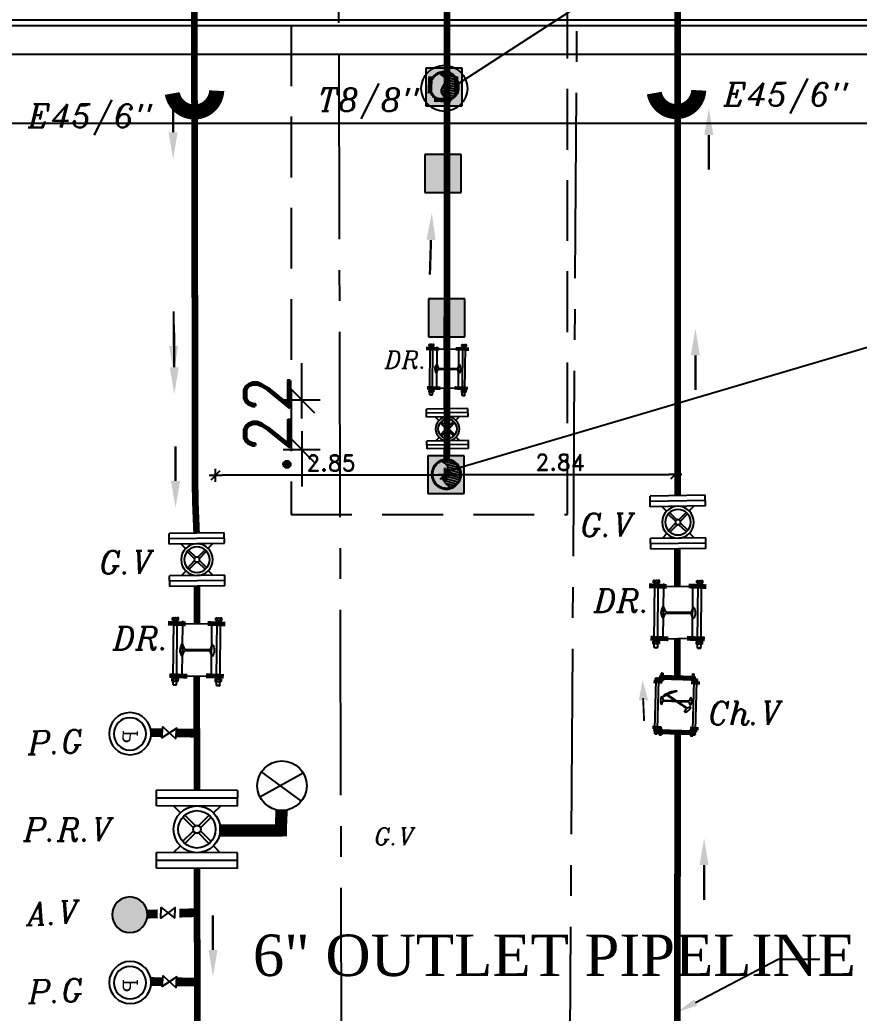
# Model space of a CAD drawing. Extents: x 152000 to 152174, y 158796 to 159332.
# Drawn here: x 152084.97 to 152095.33, y 159173.64 to 159185.89 of the extents above; entities that cross this region are included whole.
import ezdxf
from ezdxf import colors
from ezdxf.entities.mleader import LeaderData, LeaderLine
from ezdxf.math import Vec2, Vec3

# ---------------------------------------------------------------- set-up
doc = ezdxf.new("R2010")
doc.units = 0
doc.header["$LTSCALE"] = 3
doc.header["$MEASUREMENT"] = 0
doc.header["$PDMODE"] = 2
doc.header["$PDSIZE"] = 0.03
for name, pattern in [('0181 00 ST MF 0100$0$HIDDEN', [0.375, 0.25, -0.125]), ('ACAD_ISO14W100', [25.5, 12, -3, 0.5, -3, 0.5, -3, 0.5, -3]), ('AUSGEZOGEN', [0]), ('CENTER2', [28.574999999999992, 19.05, -3.174999999999998, 3.174999999999998, -3.174999999999998]), ('CENTERX41', [4.75, 2.5, -0.25, 0.25, -0.25, 0.25, -0.25, 0.25, -0.25, 0.25, -0.25]), ('HIDDEN', [9.524999999999999, 6.349999999999999, -3.174999999999999])]:
    doc.linetypes.add(name, pattern=pattern)
doc.layers.get('0').update_dxf_attribs({"linetype": 'CONTINUOUS'})
doc.layers.get('DEFPOINTS').update_dxf_attribs({"linetype": 'CONTINUOUS'})
for name, color, linetype in [('3INCH', 5, 'ACAD_ISO14W100'), ('colum', 7, 'CONTINUOUS'), ('DIA 100mm', 1, 'CONTINUOUS'), ('EBENE0', 7, 'AUSGEZOGEN'), ('ELEV', 1, 'CONTINUOUS'), ('MECH', 6, 'CONTINUOUS'), ('NUMBERS', 6, 'CONTINUOUS'), ('TEXTS', 1, 'CONTINUOUS')]:
    doc.layers.add(name, color=color, linetype=linetype)
doc.layers.add('LAND CORNERS', color=255, linetype='CONTINUOUS', lineweight=25)
doc.styles.add('C10', font='complex', dxfattribs={"height": 441})
doc.styles.add('italic', font='italicc.shx', dxfattribs={"height": 0.4})
doc.styles.add('ROMANC', font='ROMANC', dxfattribs={"height": 7})
doc.styles.add('ROMAND10', font='ROMAND.shx', dxfattribs={"height": 0.2})
doc.dimstyles.new('1-100-layout', dxfattribs={"dimtxt": 0.2, "dimasz": 0.08, "dimexe": 0.18, "dimexo": 0.0625, "dimgap": 0.05, "dimtad": 1, "dimzin": 12, "dimdsep": 46, "dimtxsty": 'ROMAND10', "dimblk": '2', "dimcen": 0, "dimdle": 0.15, "dimse1": 1, "dimse2": 1, "dimclrd": 256, "dimclre": 9, "dimclrt": 1, "dimazin": 0, "dimtfac": 1, "dimtix": 1, "dimtofl": 0, "dimtmove": 2, "dimatfit": 0, "dimldrblk": '2', "dimfxl": 1, "dimtolj": 1, "dimtzin": 0, "dimlwd": -1, "dimlwe": -1, "dimarcsym": 0})

# ---------------------------------------------------------------- blocks, each defined once
blk = doc.blocks.new('g.v')
at = {"color": 7}
for p, q in [((-97.28589452640881, 152.7138547216999), (-97.28597703509877, 152.4391509230589)), ((-97.28589452640881, 152.7138547216999), (-97.2330668728464, 152.7138388546408)), ((-97.25948069964215, 152.7138467881704), (-97.259563208303, 152.4391429895003)), ((-97.2330668728464, 152.7138388546408), (-97.23314938150725, 152.4391350559998)), ((-97.07458391213004, 152.7137912535217), (-97.07466642076179, 152.4390874548807)), ((-97.07438758327771, 152.7142116637368), (-97.0215599297444, 152.7141957966486)), ((-97.04817008524697, 152.713783319963), (-97.04825259393692, 152.439079521322)), ((-97.0217562584512, 152.7137753864625), (-97.02183876719937, 152.4390715878507)), ((-97.20988200541615, 152.632512172462), (-97.23308432664635, 152.6557284357367)), ((-97.19478646314383, 152.624880763189), (-97.15868653296639, 152.588759140879)), ((-97.14903937510826, 152.588756243389), (-97.11291775285645, 152.6248561735082)), ((-97.0746013659591, 152.6556808345885), (-97.09781762908824, 152.6324785133583)), ((-97.20228425518872, 152.5355433383774), (-97.16616263302421, 152.5716432684675)), ((-97.2022596656243, 152.617412048752), (-97.16615973544685, 152.5812904263838)), ((-97.16707183735707, 152.5822030765229), (-97.16707528298866, 152.5707311665573)), ((-97.16707183735707, 152.5822030765229), (-97.16707528298866, 152.5707311665573)), ((-97.14157355830685, 152.5716358831959), (-97.10547362804209, 152.5355142607985)), ((-97.14157066075859, 152.5812830408794), (-97.10544903836126, 152.6173829711441)), ((-97.14066145625111, 152.5707232329986), (-97.1406580105322, 152.582195142906)), ((-97.20991566443263, 152.5204477961632), (-97.2331319277655, 152.497245474933)), ((-97.19481554078084, 152.5280701360133), (-97.1586939183544, 152.5641700662781)), ((-97.14904676061269, 152.5641671686425), (-97.11294683040614, 152.5280455463325)), ((-97.07464896710735, 152.4971978738139), (-97.09785128819203, 152.5204141370886)), ((-97.28597703509877, 152.4391509230589), (-97.23314938150725, 152.4391350559998)), ((-97.07466642076179, 152.4390874548807), (-97.02183876719937, 152.4390715878507))]:
    blk.add_line(p, q, dxfattribs=at)
for radius in [0.07924148396149515, 0.06339318716919615, 0.01320691399358255]:
    blk.add_circle((-97.15386664678954, 152.5764631547025), radius, dxfattribs=at)
blk = doc.blocks.new('dr.')
at = {"color": 7}
for p, q in [((-99.28830099449988, 152.7181090752528), (-99.27470294156956, 152.71821653227)), ((-99.28803363722545, 152.6842765486034), (-99.28830099449988, 152.7181090752528)), ((-99.27470294156956, 152.71821653227), (-99.27464656841039, 152.7110828336262)), ((-99.64527553346852, 152.7081539840254), (-99.64756439961639, 152.7068640836914)), ((-99.64742988802755, 152.6898424209902), (-99.64756439961639, 152.7068640836914)), ((-99.64742988802755, 152.6898424209902), (-99.64512092254154, 152.6885888544892)), ((-99.64527553346852, 152.7081539840254), (-99.62545518117986, 152.7083106119061)), ((-99.64512092254154, 152.6885888544892), (-99.64527553346852, 152.7081539840254)), ((-99.64512092254154, 152.6885888544892), (-99.62530057010736, 152.6887454823699)), ((-99.6106743692144, 152.7155615594637), (-99.62427242217382, 152.7154541025919)), ((-99.62427242217382, 152.7154541025919), (-99.62421604898555, 152.7083204039772)), ((-99.62406143797125, 152.6887552744701), (-99.62421604898555, 152.7083204039772)), ((-99.6241995078235, 152.7062272283182), (-99.6106014550387, 152.7063346852191)), ((-99.62407797895867, 152.6908484501872), (-99.61047992611566, 152.690955907059)), ((-99.62400506478298, 152.6816215759426), (-99.62406143797125, 152.6887552744701)), ((-99.61040701176535, 152.6817290328435), (-99.62400506478298, 152.6816215759426)), ((-99.61040701176535, 152.6817290328435), (-99.6106743692144, 152.7155615594637)), ((-99.61061799602612, 152.7084278609944), (-99.28824462136981, 152.7109753766671)), ((-99.61046338501183, 152.6888627314), (-99.28809001029731, 152.6914102471891)), ((-99.60491980735242, 152.6609220641366), (-99.29200254742318, 152.6633948541238)), ((-99.4854656984171, 152.6648845558628), (-99.4549470626298, 152.6530225736022)), ((-99.41821485461696, 152.6654159973949), (-99.44854221493733, 152.6530731871134)), ((-99.27463002742297, 152.7089896579381), (-99.28822808032419, 152.708882200979)), ((-99.27450849852903, 152.6936108798071), (-99.28810655145935, 152.6935034229062)), ((-99.28803363722545, 152.6842765486034), (-99.27443558420782, 152.6843840055625)), ((-99.2744919574543, 152.6915177041191), (-99.27464656841039, 152.7110828336262)), ((-99.27443558420782, 152.6843840055625), (-99.2744919574543, 152.6915177041191)), ((-99.45382688521204, 152.5112706043109), (-99.4549470626298, 152.6530225736022)), ((-99.44742203754868, 152.511321217822), (-99.44854221493733, 152.6530731871134)), ((-99.60547983297874, 152.4996501391396), (-99.28910969297431, 152.502150215132)), ((-99.48415424564882, 152.4989277939711), (-99.45382688521204, 152.5112706043109)), ((-99.41690340176137, 152.4994592355032), (-99.44742203754868, 152.511321217822)), ((-99.64338371903432, 152.4687558053228), (-99.62356336662924, 152.4689124332325)), ((-99.6432291078745, 152.4491906757574), (-99.64338371903432, 152.4687558053228)), ((-99.6432291078745, 152.4491906757574), (-99.62340875564405, 152.4493473037254)), ((-99.60878255457646, 152.4761633807901), (-99.6223806076232, 152.4760559238601)), ((-99.6223806076232, 152.4760559238601), (-99.62232423446403, 152.4689222252745)), ((-99.62216962333332, 152.4493570957674), (-99.62232423446403, 152.4689222252745)), ((-99.62230769324378, 152.4668290495864), (-99.60870964051719, 152.4669365065455)), ((-99.62218616443715, 152.4514502715427), (-99.60858811156504, 152.4515577284727)), ((-99.62211325020326, 152.4422233972399), (-99.62216962333332, 152.4493570957674)), ((-99.60851519721473, 152.4423308541699), (-99.60878255457646, 152.4761633807901)), ((-99.6087261814755, 152.4690296822918), (-99.2863528068192, 152.4715771980226)), ((-99.60857157049031, 152.4494645526682), (-99.28619819592132, 152.4520120684573)), ((-99.28640918006568, 152.4787108965792), (-99.27281112707715, 152.4788183534801)), ((-99.28614182270394, 152.4448783699589), (-99.28640918006568, 152.4787108965792)), ((-99.27273821290146, 152.4695914792354), (-99.28633626577357, 152.4694840223345)), ((-99.27261668406572, 152.4542127011626), (-99.28621473699604, 152.4541052442618)), ((-99.28614182270394, 152.4448783699589), (-99.27254376971541, 152.4449858268889)), ((-99.27281112707715, 152.4788183534801), (-99.27275475394708, 152.4716846549526)), ((-99.27260014293279, 152.4521195254164), (-99.27275475394708, 152.4716846549526)), ((-99.27254376971541, 152.4449858268889), (-99.27260014293279, 152.4521195254164)), ((-99.60851519721473, 152.4423308541699), (-99.62211325020326, 152.4422233972399))]:
    blk.add_line(p, q, dxfattribs=at)
for points, const_width in [([(-99.59273802967073, 152.6310308105129), (-99.59618776461139, 152.7295525485932)], 0.02668055512609145), ([(-99.30358134664857, 152.6394483831062), (-99.30703108164744, 152.7379701212157)], 0.02668055512609145), ([(-99.44803068723559, 152.5883422983569), (-99.4544382895183, 152.5886402863943)], 0.09919533477323005), ([(-99.59220619459666, 152.4288140188545), (-99.59565592959552, 152.5273357570221)], 0.02668055512609145), ([(-99.30268683136819, 152.4199344089246), (-99.30611687992496, 152.5178939167635)], 0.02668055512609145)]:
    blk.add_lwpolyline(points, dxfattribs=dict(at, const_width=const_width))
for points in [[(-99.59565592959552, 152.5273357570221), (-99.59273802967073, 152.6310308105129)], [(-99.30611687992496, 152.5178939167635), (-99.30358134664857, 152.6394483831062)]]:
    blk.add_lwpolyline(points)
for centre, radius, start, end in [((-99.28007213667297, 152.7135603775786), 0.00710690022813385, 319.9737660495962, 40.93176016171167), ((-99.61883031286561, 152.7108833828933), 0.00710690022813385, 139.9737666354577, 220.931760749185), ((-99.60748190093, 152.698669467918), 0.01834661071900115, 155.6730416352552, 205.2324851604118), ((-99.61863586970867, 152.6862777305176), 0.00710690022813385, 139.9737660495962, 220.9317601617117), ((-99.45147656068002, 152.619124151457), 0.05700242184842695, 54.30192606614897, 126.6036007287937), ((-99.29122610548075, 152.7011686402656), 0.01834661071900115, 335.6730416352552, 25.23248516041183), ((-99.27987769357424, 152.6889547251739), 0.00710690022813385, 319.9737666354577, 40.93176074918497), ((-99.45089253946935, 152.5452196399673), 0.05700242184842695, 234.3019260661489, 306.6036007287937), ((-99.6169384983732, 152.4714852042488), 0.00710690022813385, 139.9737666354577, 220.931760749185), ((-99.60559008632117, 152.4592712892153), 0.01834661071900115, 155.6730416352552, 205.2324851604118), ((-99.61674405521626, 152.446879551815), 0.00710690022813385, 139.9737660495962, 220.9317601617117), ((-99.27818032209325, 152.474162198905), 0.00710690022813385, 319.9737660495962, 40.93176016171167), ((-99.28933429095923, 152.4617704615629), 0.01834661071900115, 335.6730416352552, 25.23248516041183), ((-99.27798587899451, 152.4495565464421), 0.00710690022813385, 319.9737666354577, 40.93176074918497)]:
    blk.add_arc(centre, radius, start, end, dxfattribs=at)
blk = doc.blocks.new('b')
at = {"layer": 'LAND CORNERS', "color": 7, "linetype": 'ByBlock', "lineweight": -2, "const_width": 0.02}
blk.add_lwpolyline([(162662.816579928, 176363.2052668169), (162663.0596513753, 176363.0267558828)], dxfattribs=at)
at = {"layer": 'LAND CORNERS', "color": 7}
blk.add_solid([(162662.7934950088, 176363.1738329737), (162662.6279768683, 176363.3437763324), (162662.8396648473, 176363.2367006603)], dxfattribs=at)
blk = doc.blocks.new('p.g')
at = {"color": 7, "const_width": 0.04366698335999995}
for points in [[(-103.643402115682, 154.039141702331), (-103.6433667638703, 154.0952845959508)], [(-103.6435102245377, 153.8674515695419), (-103.643446165639, 153.9691849052141)]]:
    blk.add_lwpolyline(points, dxfattribs=at)
at = {"layer": 'MECH'}
blk.add_lwpolyline([(-103.6140477124209, 153.9713002914031), (-103.6675810196975, 153.9674482649533), (-103.6190553467677, 154.040893591049), (-103.672588654219, 154.0370415645119)], close=True, dxfattribs=at)
at = {"layer": 'NUMBERS'}
for centre, radius in [((-103.6369115665511, 154.199736700113), 0.1046513813816678), ((-103.6361072160726, 154.2005129207499), 0.0804507473993659)]:
    blk.add_circle(centre, radius, dxfattribs=at)
at = {"color": 7, "style": 'C10'}
blk.add_text('P', height=0.06992009980515465, rotation=0.2673849139526625, dxfattribs=at).set_placement((-103.6545073526868, 154.164891045173))
blk = doc.blocks.new('arv')
at = {"ltscale": 5}
h = blk.add_hatch(color=240, dxfattribs=at)
h.set_gradient(color1=(255, 0, 63), color2=(255, 143, 171), one_color=1, tint=0.7799999713897705, name='INVCURVED')
edge = h.paths.add_edge_path()
edge.add_arc((-91.02816476855628, 147.1100002335356), 0.08809134235424305, 0, 360)
at = {"color": 7, "const_width": 0.04366698335999995}
for points in [[(-91.02314453225085, 146.9711307620078), (-91.02491256268081, 147.0219689450082)], [(-91.01631095524613, 146.7746371777234), (-91.01940252436293, 146.8635325710843)]]:
    blk.add_lwpolyline(points, dxfattribs=at)
at = {"ltscale": 5}
blk.add_circle((-91.02816476855628, 147.1100002335356), 0.08809134235424305, dxfattribs=at)
at = {"layer": 'MECH'}
blk.add_lwpolyline([(-90.99585218403922, 146.8867051753537), (-91.0493854914323, 146.8828531488748), (-91.00085981850248, 146.9562984749996), (-91.05439312589556, 146.9524464484916)], close=True, dxfattribs=at)
blk = doc.blocks.new('prv')
at = {"color": 7}
for p, q in [((152009.7463251362, 159206.2874914398), (152009.7466575299, 159206.4226995575)), ((152010.4497397426, 159206.4209711113), (152009.7466575299, 159206.4226995575)), ((152010.4504847402, 159206.2862625125), (152010.4508171336, 159206.4214706299)), ((152010.4494073487, 159206.2857629932), (152009.7463251362, 159206.2874914398)), ((152010.4495735455, 159206.3533670522), (152009.746491333, 159206.3550954989)), ((152009.8950540658, 159206.2871258068), (152009.9543103434, 159206.2275774622)), ((152010.3006784191, 159206.2861286261), (152010.2411300743, 159206.2268723487)), ((152010.0850994486, 159206.1153122665), (152009.9929040404, 159206.2079620958)), ((152010.1097905706, 159206.1152515661), (152010.2024404002, 159206.2074469747)), ((152010.0659311257, 159206.0962379587), (152009.9737357174, 159206.1888877881)), ((152010.0827700366, 159206.1176531602), (152010.1121314642, 159206.1175809787)), ((152010.1288648787, 159206.0960832435), (152010.2215147077, 159206.1882786515)), ((152009.9732205966, 159205.9793514281), (152010.0658704254, 159206.0715468364)), ((152009.9922949043, 159205.9601831055), (152010.0849447331, 159206.0523785134)), ((152010.1119652678, 159206.0499769197), (152010.0826038396, 159206.0500491014)), ((152010.1119652678, 159206.0499769197), (152010.0826038396, 159206.0500491014)), ((152010.2018312641, 159205.9596679844), (152010.1096358552, 159206.0523178131)), ((152010.2209995869, 159205.9787422921), (152010.1288041784, 159206.0713921214)), ((152009.95360523, 159205.9407577311), (152009.8940568851, 159205.8815014536)), ((152010.2404249608, 159205.9400526177), (152010.2996812383, 159205.880504273)), ((152009.7449955618, 159205.7466589689), (152009.7453279555, 159205.8818670866)), ((152010.4484101676, 159205.8801386397), (152009.7453279555, 159205.8818670866)), ((152010.4480777744, 159205.7449305222), (152010.4484101676, 159205.8801386397)), ((152010.4482439711, 159205.8125345809), (152009.7451617589, 159205.8142630275)), ((152010.4480777744, 159205.7449305222), (152009.7449955618, 159205.7466589689))]:
    blk.add_line(p, q, dxfattribs=at)
at = {"color": 7, "const_width": 0.1065665432242813}
for points in [[(152010.8267404072, 159206.1236374966), (152010.8325941986, 159206.2476418192)], [(152010.2895110924, 159206.0737364918), (152010.8796884551, 159206.0748239849)]]:
    blk.add_lwpolyline(points, dxfattribs=at)
at = {"ltscale": 5}
blk.add_circle((152010.8354137835, 159206.4619633897), 0.2149814143396417, dxfattribs=at)
at = {"color": 7}
for radius in [0.2028127895182046, 0.1622502316145636, 0.0338021315863675]:
    blk.add_circle((152010.097367652, 159206.0838150397), radius, dxfattribs=at)
at = {"layer": 'NUMBERS', "color": 4}
for p, q in [((152010.6427210451, 159206.3666401654), (152011.0191764766, 159206.573535255)), ((152011.0046256446, 159206.3293573768), (152010.6567482331, 159206.581527722))]:
    blk.add_line(p, q, dxfattribs=at)
blk = doc.blocks.new('ch.v')
at = {"color": 7}
for p, q in [((-104.2742523555135, 151.2820658428062), (-104.2659330189708, 151.2821471368769)), ((-104.2742523555135, 151.2820658428062), (-104.2659330189708, 151.282147136906)), ((-104.2742523556299, 151.2820658428644), (-104.2726130383162, 151.114304194616)), ((-104.2742523556299, 151.2820658428644), (-104.2726130383162, 151.114304194616)), ((-104.2741272877392, 151.2692668635099), (-104.2742523555135, 151.2820658428062)), ((-104.2659330189708, 151.2821471368769), (-104.2576136824864, 151.2822284310349)), ((-104.2659330189708, 151.2821471368769), (-104.2576136824282, 151.2822284310349)), ((-104.2659330189708, 151.282147136906), (-104.2642937017445, 151.1143854887158)), ((-104.2659330189708, 151.282147136906), (-104.2642937017445, 151.1143854887158)), ((-104.2659330189708, 151.282147136906), (-104.2642937017445, 151.1143854887158)), ((-104.2659330189708, 151.282147136906), (-104.2642937017445, 151.1143854887158)), ((-104.2658079510802, 151.2693481576097), (-104.2659330189708, 151.2821471368769)), ((-104.2539521059443, 151.2958662884884), (-104.2620396991624, 151.2957872588994)), ((-104.2620396991624, 151.2957872588994), (-104.2619982393298, 151.2915444123608)), ((-104.2618845301986, 151.2799078338829), (-104.2619982393298, 151.2915444123608)), ((-104.2619860741324, 151.2902994728173), (-104.2538984809726, 151.2903785024354)), ((-104.2618966952796, 151.2811527734556), (-104.2538091020033, 151.2812318030154)), ((-104.2576136824864, 151.2822284310349), (-104.2559743651727, 151.1144667828447)), ((-104.2537554770897, 151.2757440168751), (-104.2539521059443, 151.2958662884884)), ((-104.0184714928691, 151.2939240837112), (-104.2539106461409, 151.2916234419498)), ((-104.0183577836797, 151.2822875053206), (-104.2537969369223, 151.2799868634719)), ((-104.0145236750614, 151.2820075980379), (-104.0194161885374, 151.2819597898159)), ((-104.0194161885374, 151.2819597898159), (-104.0193911078168, 151.2793931197483)), ((-104.0185129527308, 151.298166930308), (-104.0104253594254, 151.2982459598969)), ((-104.018316323818, 151.2780446586656), (-104.0185129527308, 151.298166930308)), ((-104.0103717345119, 151.2927581737275), (-104.0184593277882, 151.2926791442259)), ((-104.0102823556299, 151.2836114743949), (-104.0183699489353, 151.2835324448059)), ((-104.0142995144197, 151.2846060251285), (-104.0059801779644, 151.2846873192574)), ((-104.0142995144197, 151.2846060251285), (-104.0059801779644, 151.2846873192574)), ((-104.0142995144197, 151.2846060251285), (-104.0126601972224, 151.1168443769383)), ((-104.0142995144197, 151.2846060251285), (-104.0126601972224, 151.1168443769383)), ((-104.0141744466455, 151.271807045803), (-104.0142995144197, 151.2846060251285)), ((-104.0104253594254, 151.2982459598969), (-104.0103838997093, 151.2940031133002)), ((-104.0102701904325, 151.2823665348805), (-104.0103838997093, 151.2940031133002)), ((-104.0102287304835, 151.2781236882837), (-104.0102701904325, 151.2823665348805)), ((-103.9978585369026, 151.2941255074219), (-104.0096469119962, 151.2940103149266)), ((-103.9977448276841, 151.2824889289731), (-104.0095332027777, 151.2823737365069)), ((-104.0059801779644, 151.2846873192574), (-103.9976608412762, 151.2847686133863)), ((-104.0059801779644, 151.2846873192574), (-103.9976608412762, 151.2847686133863)), ((-104.0059801779644, 151.2846873192574), (-104.0043408606507, 151.1169256710672)), ((-104.0059801779644, 151.2846873192574), (-104.0043408606507, 151.1169256710672)), ((-104.0059801779644, 151.2846873192574), (-104.0043408606507, 151.1169256710672)), ((-104.0059801779644, 151.2846873192574), (-104.0043408606507, 151.1169256710672)), ((-104.0058551100155, 151.2718883399319), (-104.0059801779644, 151.2846873192574)), ((-103.9977448276841, 151.2824889289731), (-103.9978585369026, 151.2941255074219)), ((-103.9978585369026, 151.2941255074219), (-103.9964838400265, 151.2933824907631)), ((-103.9963849130218, 151.2832586674884), (-103.9977448276841, 151.2824889289731)), ((-103.9976608412762, 151.2847686133863), (-103.9960215241372, 151.1170069651379)), ((-103.9973523780136, 151.2821753908755), (-103.9924598645957, 151.2822231990393)), ((-103.9963849130218, 151.2832586674884), (-103.9964838400265, 151.2933824907631)), ((-103.9924598645957, 151.2822231990393), (-103.9924347839333, 151.2796565289717)), ((-104.2897809985225, 151.2732308942467), (-104.2461278169721, 151.2736574601839)), ((-104.2869210492427, 151.2767788962336), (-104.2877437167699, 151.2763132501676)), ((-104.2876838718148, 151.2701889385461), (-104.2877437167699, 151.2763132501676)), ((-104.2876838718148, 151.2701889385461), (-104.2868522619319, 151.2697394575624)), ((-104.2869210492427, 151.2767788962336), (-104.2797897826895, 151.2768485808155)), ((-104.2868522619319, 151.2697394575624), (-104.2869210492427, 151.2767788962336)), ((-104.2868522619319, 151.2697394575624), (-104.2797209953205, 151.2698091422316)), ((-104.2744765162133, 151.2794674157448), (-104.2793690296312, 151.2794196075519)), ((-104.2793690296312, 151.2794196075519), (-104.2793439489687, 151.276852937426)), ((-104.2792751616289, 151.2698134987839), (-104.2793439489687, 151.276852937426)), ((-104.2793365896287, 151.2760998229313), (-104.2744440762981, 151.2761476311533)), ((-104.2792825207653, 151.2705666132787), (-104.2743900073183, 151.2706144214425)), ((-104.2792500808209, 151.267246828629), (-104.2792751616289, 151.2698134987839)), ((-104.2743575673157, 151.267294636851), (-104.2792500808209, 151.267246828629)), ((-104.2744514354927, 151.2769007456189), (-104.2572801383867, 151.2770685384274)), ((-104.2743826481237, 151.2698613069768), (-104.257211351076, 151.2700290997853)), ((-104.2727381061777, 151.1271031739706), (-104.2741272877392, 151.2692668635099)), ((-104.2644187695769, 151.1271844680122), (-104.2658079510802, 151.2693481576097)), ((-104.2618430702787, 151.2756649873153), (-104.2618845301986, 151.2799078338829)), ((-104.2537554770897, 151.2757440168751), (-104.2618430702787, 151.2756649873153)), ((-104.2573052192529, 151.2796352085533), (-104.2524127057477, 151.2796830167462)), ((-104.2523802658616, 151.2763632322129), (-104.2572727792212, 151.27631542402)), ((-104.2523261968818, 151.2708300224439), (-104.2572187103287, 151.270782214251)), ((-104.2571862703844, 151.2674624296595), (-104.2522937569374, 151.2675102378524)), ((-104.2524127057477, 151.2796830167462), (-104.252387625027, 151.2771163466494)), ((-104.252318837629, 151.2700769080365), (-104.252387625027, 151.2771163466494)), ((-104.2522937569374, 151.2675102378524), (-104.252318837629, 151.2700769080365)), ((-104.1840518872559, 151.1525195440444), (-104.1230784984728, 151.2501127937975)), ((-104.1814393152672, 151.1497469939458), (-104.120465926484, 151.2473402436698)), ((-104.1761413159329, 151.265896421606), (-104.1579765622228, 151.258875200041)), ((-104.1567640851208, 151.1347947843714), (-104.1579765622228, 151.258875200041)), ((-104.1361431283367, 151.2662872720501), (-104.1541672078965, 151.2589124239274)), ((-104.1529547306782, 151.1348320082869), (-104.1541672078965, 151.2589124239274)), ((-104.1302492815375, 151.2682190275044), (-104.1230784984728, 151.2501127937975)), ((-104.1028172985607, 151.2391072757417), (-104.120465926484, 151.2473402436698)), ((-104.0298281574578, 151.275771076569), (-103.986174975762, 151.2761976425353)), ((-104.0269682080325, 151.2793190785559), (-104.0277908757344, 151.278853432519)), ((-104.0277310306628, 151.2727291208101), (-104.0277908757344, 151.278853432519)), ((-104.0277310306628, 151.2727291208101), (-104.0268994207217, 151.2722796399138)), ((-104.0269682080325, 151.2793190785559), (-104.0198369415666, 151.2793887631668)), ((-104.0268994207217, 151.2722796399138), (-104.0269682080325, 151.2793190785559)), ((-104.0268994207217, 151.2722796399138), (-104.0197681541686, 151.2723493245829)), ((-104.0193223204769, 151.2723536811062), (-104.0193911078168, 151.2793931197483)), ((-104.0193837485931, 151.2786400052536), (-104.0144912351461, 151.2786878134465)), ((-104.0193296796715, 151.2731067955718), (-104.0144371662245, 151.2731546037356)), ((-104.0192972397272, 151.2697870109804), (-104.0193223204769, 151.2723536811062)), ((-104.0144047262802, 151.2698348192024), (-104.0192972397272, 151.2697870109804)), ((-104.018316323818, 151.2780446586656), (-104.0102287304835, 151.2781236882837)), ((-104.014498594428, 151.2794409279412), (-103.9973272973511, 151.2796087207788)), ((-104.01442980703, 151.27240148927), (-103.9972585100404, 151.2725692821076)), ((-104.0127852651131, 151.1296433562928), (-104.0141744466455, 151.271807045803)), ((-104.0044659284831, 151.1297246503926), (-104.0058551100155, 151.2718883398737)), ((-103.9924274246223, 151.2789034144479), (-103.9973199380693, 151.2788556063132)), ((-103.9923733558462, 151.2733702047952), (-103.997265869235, 151.2733223966314)), ((-103.9972334291742, 151.2700026119818), (-103.9923409157855, 151.2700504201747)), ((-103.9923659965643, 151.2726170903005), (-103.9924347839333, 151.2796565289717)), ((-103.9923409157855, 151.2700504201747), (-103.9923659965643, 151.2726170903005)), ((-104.2020891540524, 151.2005243667917), (-104.1840518872559, 151.1525195440444)), ((-104.1742685322606, 151.1316407602388), (-104.1814393152672, 151.1497469939458)), ((-104.2883249826918, 151.1242276328084), (-104.2446718011124, 151.1246541987165)), ((-104.2854650332665, 151.1277756347371), (-104.2862877009684, 151.1273099886711)), ((-104.2862278560133, 151.1211856771077), (-104.2862877009684, 151.1273099886711)), ((-104.2862278560133, 151.1211856771077), (-104.2853962460722, 151.1207361961823)), ((-104.2854650332665, 151.1277756347371), (-104.2783337667715, 151.1278453193771)), ((-104.2853962460722, 151.1207361961823), (-104.2854650332665, 151.1277756347371)), ((-104.2853962460722, 151.1207361961823), (-104.278264979519, 151.1208058807932)), ((-104.2730205002663, 151.1304641542482), (-104.2779130138297, 151.1304163460553)), ((-104.2779130138297, 151.1304163460553), (-104.2778879330217, 151.1278496759295)), ((-104.2778191456528, 151.1208102372874), (-104.2778879330217, 151.1278496759295)), ((-104.2778805737689, 151.1270965614639), (-104.2729880604384, 151.1271443696859)), ((-104.2778265049637, 151.1215633517821), (-104.2729339914586, 151.1216111600041)), ((-104.2777940650194, 151.1182435672198), (-104.2778191456528, 151.1208102372874)), ((-104.2729015515724, 151.1182913754127), (-104.2777940650194, 151.1182435672198)), ((-104.2729954195747, 151.1278974841515), (-104.2558241225852, 151.1280652769891)), ((-104.272926632264, 151.1208580455385), (-104.2557553352162, 151.121025838347)), ((-104.2727381061777, 151.1271031739706), (-104.2726130383162, 151.114304194616)), ((-104.2726130383162, 151.114304194616), (-104.2642937017445, 151.1143854887158)), ((-104.2644187695769, 151.1271844680122), (-104.2642937017445, 151.1143854887158)), ((-104.2642937017445, 151.1143854887158), (-104.2559743651727, 151.1144667828447)), ((-104.2521721255689, 151.1137097034187), (-104.2602597189325, 151.1136306739171)), ((-104.2602597189325, 151.1136306739171), (-104.2602182589544, 151.1093878272912)), ((-104.2601045498232, 151.0977512488133), (-104.2602182589544, 151.1093878272912)), ((-104.2602060938734, 151.1081428877768), (-104.2521185006262, 151.1082219173367)), ((-104.2601167150206, 151.0989961884151), (-104.2520291216861, 151.0990752179167)), ((-104.2600630900779, 151.0935084022748), (-104.2601045498232, 151.0977512488133)), ((-104.2519754967143, 151.0935874318346), (-104.2600630900779, 151.0935084022748)), ((-104.2558492033349, 151.1306319470567), (-104.2509566898298, 151.1306797552787)), ((-104.2509242499436, 151.1273599706873), (-104.2558167633324, 151.1273121625235)), ((-104.2508701811385, 151.1218267610637), (-104.2557626945272, 151.1217789528126)), ((-104.2557302544665, 151.1184591682212), (-104.2508377410777, 151.1185069764723)), ((-104.2519754967143, 151.0935874318346), (-104.2521721255689, 151.1137097034187)), ((-104.0166915125228, 151.1117674986707), (-104.2521306657654, 151.1094668568802)), ((-104.0165778033333, 151.1001309201928), (-104.2520169565178, 151.0978302783732)), ((-104.2509566898298, 151.1306797552787), (-104.2509316091382, 151.1281130851238)), ((-104.2508628218857, 151.1210736465399), (-104.2509316091382, 151.1281130851238)), ((-104.2508377410777, 151.1185069764723), (-104.2508628218857, 151.1210736465399)), ((-104.1747881645642, 151.1274199362778), (-104.1567640851208, 151.1347947843714)), ((-104.1347899770262, 151.127810786751), (-104.1529547306782, 151.1348320082869)), ((-104.0283721414817, 151.1267678151015), (-103.9847189599604, 151.127194381097)), ((-104.0255121922892, 151.1303158170593), (-104.0263348598746, 151.1298501709933)), ((-104.0262750148613, 151.1237258593718), (-104.0263348598746, 151.1298501709933)), ((-104.0262750148613, 151.1237258593718), (-104.0254434050366, 151.1232763784172)), ((-104.0255121922892, 151.1303158170593), (-104.018380925736, 151.1303855017285)), ((-104.0254434050366, 151.1232763784172), (-104.0255121922892, 151.1303158170593)), ((-104.0254434050366, 151.1232763784172), (-104.0183121383379, 151.1233460630282)), ((-104.0130676592307, 151.1330043365996), (-104.0179601727359, 151.1329565283485)), ((-104.0179601727359, 151.1329565283485), (-104.0179350919861, 151.1303898582809)), ((-104.0178663045008, 151.1233504196097), (-104.0179350919861, 151.1303898582809)), ((-104.017927732617, 151.1296367438152), (-104.0130352192282, 151.1296845520081)), ((-104.0178736637827, 151.1241035340753), (-104.0129811503648, 151.1241513422973)), ((-104.0178412239256, 151.1207837495421), (-104.0178663045008, 151.1233504196097)), ((-104.0129487104205, 151.1208315577059), (-104.0178412239256, 151.1207837495421)), ((-104.0167329723554, 151.1160103452675), (-104.0086453791664, 151.1160893748273)), ((-104.0165363435881, 151.0958880736251), (-104.0167329723554, 151.1160103452675)), ((-104.0085917541364, 151.110601588687), (-104.0166793474418, 151.1105225591272)), ((-104.0085023753418, 151.1014548893253), (-104.016589968589, 151.1013758597654)), ((-104.0165363435881, 151.0958880736251), (-104.0084487502827, 151.095967103185)), ((-104.013042578481, 151.1304376664738), (-103.9958712814332, 151.1306054592823)), ((-104.0129737912284, 151.1233982278317), (-103.9958024940643, 151.1235660206693)), ((-104.0127852651131, 151.1296433562928), (-104.0126601972224, 151.1168443769383)), ((-104.0126601972224, 151.1168443769383), (-104.0043408606507, 151.1169256710672)), ((-104.0086453791664, 151.1160893748273), (-104.0086039193047, 151.1118465282306)), ((-104.0084902101735, 151.1002099497817), (-104.0086039193047, 151.1118465282306)), ((-104.0084487502827, 151.095967103185), (-104.0084902101735, 151.1002099497817)), ((-103.9960785566436, 151.1119689224396), (-104.007866931679, 151.1118537298861)), ((-103.9959648474251, 151.1003323439035), (-104.0077532225478, 151.1002171514664)), ((-104.0044659284831, 151.1297246503926), (-104.0043408606507, 151.1169256710672)), ((-104.0043408606507, 151.1169256710672), (-103.9960215241372, 151.1170069651379)), ((-103.9960785566436, 151.1119689224396), (-103.9947038596802, 151.1112259056644)), ((-103.9959648474251, 151.1003323439035), (-103.9960785566436, 151.1119689224396)), ((-103.9946049326754, 151.1011020823897), (-103.9959648474251, 151.1003323439035)), ((-103.9958963622121, 151.1331721294081), (-103.9910038487942, 151.133219937601)), ((-103.990971408879, 151.1299001530969), (-103.9958639222677, 151.1298523448166)), ((-103.9909173399283, 151.1243669433278), (-103.9958098533752, 151.1243191351349)), ((-103.9957774133727, 151.1209993505726), (-103.9908848999839, 151.1210471587655)), ((-103.9946049326754, 151.1011020823897), (-103.9947038596802, 151.1112259056644)), ((-103.9910038487942, 151.133219937601), (-103.9909787680153, 151.1306532675043)), ((-103.9909099806755, 151.1236138288331), (-103.9909787680153, 151.1306532675043)), ((-103.9908848999839, 151.1210471587655), (-103.9909099806755, 151.1236138288331))]:
    blk.add_line(p, q, dxfattribs=at)
at = {"color": 7, "const_width": 0.0158688191199596}
for points in [[(-104.2455347397554, 151.3071570671563), (-104.2451249659716, 151.2652223337899)], [(-104.0266110336015, 151.3092963249181), (-104.0262012597013, 151.2673615915227)], [(-104.2433620409065, 151.084811115037), (-104.2437718147194, 151.1267458484325)], [(-104.0244383346944, 151.0869503727989), (-104.02484810842, 151.1288851062235)]]:
    blk.add_lwpolyline(points, dxfattribs=at)
at = {"color": 7}
for centre, radius, start, end in [((-104.2587978149313, 151.2930747826575), 0.00422697780053185, 140.0808628396097, 221.0388569567693), ((-104.2520345422745, 151.2858229298544), 0.0109120310873679, 155.78013783955, 205.3395813635875), ((-104.2586548110194, 151.2784402970973), 0.00422697780053185, 140.0808622501214, 221.038856366944), ((-104.0174550411248, 151.2803189027871), 0.00255707044175635, 140.0808628396097, 221.0388569567693), ((-104.0136136186848, 151.295470650144), 0.00422697780053185, 320.0808622501214, 41.03885636694398), ((-104.0202338874296, 151.2880880173869), 0.0109120310873679, 335.7801378395499, 25.33958136358751), ((-104.0134706147728, 151.2808361645838), 0.00422697780053185, 320.0808628396097, 41.03885695676929), ((-103.9943885720058, 151.2805443014767), 0.00255707044175635, 320.0808622501214, 41.03885636694398), ((-104.2774078821021, 151.277778720494), 0.00255707044175635, 140.0808628396097, 221.0388569567693), ((-104.27331650415, 151.2733917804252), 0.0066011305168254, 155.78013783955, 205.3395813635875), ((-104.2773213733526, 151.2689257261917), 0.00255707044175635, 140.0808622501214, 221.038856366944), ((-104.2543414131578, 151.2780041192126), 0.00255707044175635, 320.0808622501214, 41.03885636694398), ((-104.2583462823604, 151.2735380649791), 0.0066011305168254, 335.7801378395499, 25.33958136358751), ((-104.254254904321, 151.2691511249394), 0.00255707044175635, 320.0808628396097, 41.03885695676929), ((-104.155874726137, 151.2387172968118), 0.0339033845974116, 54.40902226967907, 126.7106969362172), ((-104.1364572204839, 151.2348888462692), 0.0339033845974116, 7.147552992575636, 79.4492276576623), ((-104.013363662998, 151.2759319627183), 0.0066011305168254, 155.78013783955, 205.3395813635875), ((-104.0173685323171, 151.2714659084558), 0.00255707044175635, 140.0808622501214, 221.038856366944), ((-103.9983934413249, 151.2760782473014), 0.0066011305168254, 335.7801378395499, 25.33958136358751), ((-103.9943020632563, 151.2716913072617), 0.00255707044175635, 320.0808628396097, 41.03885695676929), ((-104.0932098770936, 151.2044385064036), 0.1089496095242546, 182.0588596060428, 221.9266071135407), ((-104.275951866417, 151.1287754590265), 0.00255707044175635, 140.0808628396097, 221.0388569567693), ((-104.2718604882903, 151.1243885189286), 0.0066011305168254, 155.78013783955, 205.3395813635875), ((-104.2758653575511, 151.1199224647243), 0.00255707044175635, 140.0808622501214, 221.038856366944), ((-104.2570178346723, 151.1109181975588), 0.00422697780053185, 140.0808628396097, 221.0388569567693), ((-104.2502545620737, 151.1036663448139), 0.0109120310873679, 155.78013783955, 205.3395813635875), ((-104.2568748307604, 151.0962837119986), 0.00422697780053185, 140.0808622501214, 221.038856366944), ((-104.252885397269, 151.1290008577161), 0.00255707044175635, 320.0808622501214, 41.03885636694398), ((-104.2568902665589, 151.1245348035117), 0.0066011305168254, 335.7801378395499, 25.33958136358751), ((-104.2527988884322, 151.120147863472), 0.00255707044175635, 320.0808628396097, 41.03885695676929), ((-104.155056566764, 151.1549899115161), 0.0339033845974116, 234.409022269679, 306.7106969362172), ((-104.015999025265, 151.1313156413488), 0.00255707044175635, 140.0808628396097, 221.0388569567693), ((-104.0119076471383, 151.12692870128), 0.0066011305168254, 155.78013783955, 205.3395813635875), ((-104.0159125164573, 151.1224626470756), 0.00255707044175635, 140.0808622501214, 221.038856366944), ((-104.0118336383093, 151.1133140650453), 0.00422697780053185, 320.0808622501214, 41.03885636694398), ((-104.0184539071706, 151.1059314322882), 0.0109120310873679, 335.7801378395499, 25.33958136358751), ((-104.0116906345138, 151.0986795795142), 0.00422697780053185, 320.0808628396097, 41.03885695676929), ((-103.992932556117, 151.1315410400674), 0.00255707044175635, 320.0808622501214, 41.03885636694398), ((-103.9969374255234, 151.1270749858339), 0.0066011305168254, 335.7801378395499, 25.33958136358751), ((-103.9928460473675, 151.1226880457651), 0.00255707044175635, 320.0808628396097, 41.03885695676929)]:
    blk.add_arc(centre, radius, start, end, dxfattribs=at)
blk = doc.blocks.new('2')
for p, q in [((0.7071067811865532, 0.7071067811865532), (-0.7071067811865532, -0.7071067811865532)), ((0, 1.000000000000007), (0, -0.9999999999999929)), ((1, 0), (-1, 0))]:
    blk.add_line(p, q)
blk = doc.blocks.new('*D130')
at = {"layer": 'DEFPOINTS', "color": 0, "transparency": 16777216}
for p in [(152090.2157112674, 159180.2800472314), (152093.0579578026, 159180.2832586443), (152093.0579578026, 159180.2800472316)]:
    blk.add_point(p, dxfattribs=at)
at = {"layer": 'TEXTS', "transparency": 16777216}
blk.add_line((152090.2957112674, 159180.2800472316), (152092.9779578026, 159180.2800472316), dxfattribs=at)
at = {"layer": 'TEXTS', "transparency": 16777216, "xscale": 0.08, "yscale": 0.08, "zscale": 0.08, "rotation": 180}
blk.add_blockref('2', (152090.2157112674, 159180.2800472316), dxfattribs=at)
at = {"layer": 'TEXTS', "transparency": 16777216, "xscale": 0.08, "yscale": 0.08, "zscale": 0.08}
blk.add_blockref('2', (152093.0579578026, 159180.2800472316), dxfattribs=at)
at = {"layer": 'TEXTS', "color": 1, "transparency": 16777216, "insert": (152091.636834535, 159180.4300472316), "char_height": 0.2, "attachment_point": 5, "style": 'ROMAND10'}
blk.add_mtext('\\A1;2.84', dxfattribs=at)
blk = doc.blocks.new('*D131')
at = {"layer": 'DEFPOINTS', "color": 0, "transparency": 16777216}
for p in [(152087.3882401731, 159180.2714104036), (152090.2339681161, 159180.3124860221), (152087.3882401731, 159179.4056718702)]:
    blk.add_point(p, dxfattribs=at)
at = {"layer": 'TEXTS', "transparency": 16777216}
blk.add_line((152090.1539681161, 159180.2714104036), (152087.468240173, 159180.2714104036), dxfattribs=at)
at = {"layer": 'TEXTS', "transparency": 16777216, "xscale": 0.08, "yscale": 0.08, "zscale": 0.08, "rotation": 180}
blk.add_blockref('2', (152087.3882401731, 159180.2714104036), dxfattribs=at)
at = {"layer": 'TEXTS', "transparency": 16777216, "xscale": 0.08, "yscale": 0.08, "zscale": 0.08}
blk.add_blockref('2', (152090.2339681161, 159180.2714104036), dxfattribs=at)
at = {"layer": 'TEXTS', "color": 1, "transparency": 16777216, "insert": (152088.8111041446, 159180.4214104036), "char_height": 0.2, "attachment_point": 5, "style": 'ROMAND10'}
blk.add_mtext('\\A1;2.85', dxfattribs=at)

msp = doc.modelspace()

# ---------------------------------------------------------------- hatches: boundary and pattern name
at = {"layer": '3INCH', "ltscale": 0.05}
h = msp.add_hatch(dxfattribs=at)
h.set_pattern_fill('ANSI31', color=6, scale=0.2289441632345072, angle=-60.09647169757739, style=0)
h.set_pattern_definition([(344.9035283024226, (150423.472179555, 159733.4737611612), (0.007453421865766184, 0.02763037448809932), [])])
edge = h.paths.add_edge_path()
edge.add_spline(control_points=[(152090.1519763889, 159185.2280585395), (152090.1856601266, 159185.2041943163), (152090.2675637821, 159185.1461672901), (152090.1168433969, 159185.0033057173), (152090.2152390547, 159184.9359966213), (152090.2632348997, 159184.9031643088)], knot_values=[0, 0, 0, 0, 0.0307441185894587, 0.0747558279593783, 0.1166682693411399, 0.1166682693411399, 0.1166682693411399, 0.1166682693411399], degree=3, periodic=0)
edge.add_arc((152090.2076056443, 159185.0656114243), 0.1717081224278929, 288.903528307018, 468.9035282984583)
h = msp.add_hatch(dxfattribs=at)
h.set_pattern_fill('ANSI31', color=6, scale=0.2289441632345072, angle=-60.09647169757739, style=0)
h.set_pattern_definition([(344.9035283024226, (150423.500073866, 159728.691408381), (0.007453421865766184, 0.02763037448809932), [])])
edge = h.paths.add_edge_path()
edge.add_spline(control_points=[(152090.1798707, 159180.4457057594), (152090.2135544378, 159180.4218415362), (152090.2954580934, 159180.36381451), (152090.1447377081, 159180.2209529373), (152090.2431333658, 159180.1536438411), (152090.2911292107, 159180.1208115288)], knot_values=[0, 0, 0, 0, 0.0307441185894587, 0.0747558279593783, 0.1166682693411399, 0.1166682693411399, 0.1166682693411399, 0.1166682693411399], degree=3, periodic=0)
edge.add_arc((152090.2354999553, 159180.2832586443), 0.1717081224278929, 288.903528307018, 468.9035282984583)
at = {"layer": 'colum', "linetype": 'ByBlock', "ltscale": 2.2}
msp.add_hatch(color=4, dxfattribs=at).paths.add_polyline_path([(152092.6097308126, 159177.4926279784), (152092.7241070226, 159177.4958377297), (152092.6549588576, 159177.7420517074)])
at = {"layer": 'LAND CORNERS'}
h = msp.add_hatch(color=256, dxfattribs=at)
h.dxf.hatch_style = 1
h.paths.add_polyline_path([(152089.9800924563, 159184.8263412853), (152090.4283559342, 159184.8263412853), (152090.4283559342, 159185.2934124935), (152089.9800924563, 159185.2934124936)])
h = msp.add_hatch(color=256, dxfattribs=at)
h.dxf.hatch_style = 1
h.paths.add_polyline_path([(152089.9710969471, 159183.758162425), (152090.4193604252, 159183.758162425), (152090.4193604252, 159184.2252336333), (152089.9710969471, 159184.2252336333)])
h = msp.add_hatch(color=256, dxfattribs=at)
h.dxf.hatch_style = 1
h.paths.add_polyline_path([(152090.0144166276, 159181.9779326642), (152090.4626801056, 159181.9779326642), (152090.4626801056, 159182.4450038726), (152090.0144166276, 159182.4450038726)])
h = msp.add_hatch(color=256, dxfattribs=at)
h.dxf.hatch_style = 1
h.paths.add_polyline_path([(152090.0079867673, 159180.0439885051), (152090.4562502454, 159180.0439885051), (152090.4562502454, 159180.5110597133), (152090.0079867673, 159180.5110597133)])

# ---------------------------------------------------------------- linework, layer by layer
at = {"color": 2, "lineweight": -3}
msp.add_circle((152090.2099912878, 159185.0426350296), 0.2841676463253446, dxfattribs=at)
at = {"layer": '3INCH', "color": 6, "ltscale": 0.05}
for centre in [(152090.2076056443, 159185.0656114244), (152090.2354999553, 159180.2832586443)]:
    msp.add_circle(centre, 0.1744554523862379, dxfattribs=at)
for centre, radius, start, end in [((152090.2076056443, 159185.0656114244), 0.1831553305876057, 108.9035283024841, 288.9035283024841), ((152090.2076056443, 159185.0656114244), 0.1717081224258803, 108.9035283024841, 288.9035283024841), ((152090.2076056443, 159185.0656114244), 0.1831553305876057, 288.9035283024841, 108.9035283024841), ((152090.2076056443, 159185.0656114244), 0.1717081224258803, 288.9035283024841, 108.9035283024841), ((152090.2354999553, 159180.2832586443), 0.1831553305876057, 108.9035283024841, 288.9035283024841), ((152090.2354999553, 159180.2832586443), 0.1717081224258803, 108.9035283024841, 288.9035283024841), ((152090.2354999553, 159180.2832586443), 0.1831553305876057, 288.9035283024841, 108.9035283024841), ((152090.2354999553, 159180.2832586443), 0.1717081224258803, 288.9035283024841, 108.9035283024841)]:
    msp.add_arc(centre, radius, start, end, dxfattribs=at)
for points in [[(152090.1519763889, 159185.2280585397), (152090.2228405959, 159185.1507977601), (152090.1690702863, 159185.0106803416), (152090.2632348996, 159184.903164309)], [(152090.1798707, 159180.4457057595), (152090.250734907, 159180.36844498), (152090.1969645974, 159180.2283275614), (152090.2911292107, 159180.1208115288)]]:
    msp.add_spline(points, degree=3, dxfattribs=at)
at = {"layer": 'colum', "color": 4, "linetype": 'ByBlock', "ltscale": 2.2, "const_width": 0.02289700693954914}
msp.add_lwpolyline([(152092.6748742209, 159177.2376658021), (152092.6618879215, 159177.5240136895)], dxfattribs=at)
at = {"layer": 'DIA 100mm', "color": 7, "linetype": 'CENTERX41', "const_width": 0.1859165730513123}
for points in [[(152086.8532070175, 159184.9792345391, 0.8913194124106116), (152087.4020974095, 159185.0133251391)], [(152092.7998024016, 159184.984457686, 0.8913194124106116), (152093.3486927936, 159185.018548286)]]:
    msp.add_lwpolyline(points, format="xyb", dxfattribs=at)
at = {"layer": 'EBENE0', "color": 8, "linetype": 'AUSGEZOGEN'}
for p, q in [((152096.5425139916, 159185.4611813809), (152070.9674258224, 159185.4611813809)), ((152096.5425139916, 159185.4611813809), (152070.9674258224, 159185.4611813809)), ((152097.1108492844, 159184.6086784416), (152070.3990927133, 159184.6086784418))]:
    msp.add_line(p, q, dxfattribs=at)
at = {"layer": 'ELEV', "color": 8}
for points in [[(152069.1203361213, 159156.6181652789), (152069.1203361214, 159185.8874328504), (152098.3896036928, 159185.8874328504), (152098.3896036928, 159156.6181652788)], [(152069.1913780328, 159156.6892071903), (152069.1913780329, 159185.8163909387), (152098.3185617813, 159185.8163909386), (152098.3185617813, 159156.6892071903)]]:
    msp.add_lwpolyline(points, close=True, dxfattribs=at)
at = {"layer": 'LAND CORNERS', "color": 7}
for p, q in [((152095.1356186478, 159188.187017109), (152090.3572739903, 159185.0828467857)), ((152096.789877189, 159182.2477846059), (152090.2339681161, 159180.3124860221))]:
    msp.add_line(p, q, dxfattribs=at)
at = {"layer": 'NUMBERS', "color": 3, "ltscale": 0.1, "const_width": 0.08230888740698097}
for points in [[(152062.7563325586, 159193.267695976), (152093.088618452, 159187.9489953009), (152093.0879657475, 159180.0186083435)], [(152061.4326454689, 159192.4218190948), (152087.1224879391, 159187.9779413776), (152087.1361686379, 159179.9858373752), (152087.1536847613, 159179.5568206163)], [(152093.0859692381, 159179.3637472716), (152093.0856771, 159178.9017954791)], [(152087.1591706922, 159178.9020642226), (152087.1604492695, 159178.4401844598)], [(152093.0852688403, 159178.2562232374), (152093.0849741318, 159177.7902070782)], [(152087.1541725395, 159177.7945208549), (152087.1593751724, 159176.3835872554)], [(152093.0896171837, 159177.0779060906), (152093.0821387618, 159172.9318150051)], [(152087.1591486956, 159175.4230376922), (152087.1626634166, 159173.3821410673)]]:
    msp.add_lwpolyline(points, dxfattribs=at)
at = {"layer": 'NUMBERS', "color": 0, "linetype": 'CENTER2', "ltscale": 0.04}
for points in [[(152088.8976687253, 159188.8980753309), (152088.9848126107, 159156.0075595687)], [(152091.860748852, 159188.4160471416), (152091.6369989026, 159155.8708779211)]]:
    msp.add_lwpolyline(points, dxfattribs=at)
at = {"layer": 'NUMBERS', "color": 5, "ltscale": 0.1, "const_width": 0.08230888740698097}
for points in [[(152090.2410582162, 159180.5110597133), (152090.2410582162, 159187.1360428441)], [(152090.2369825867, 159181.8293142782), (152090.2369825867, 159182.2267951767)], [(152090.2369825867, 159181.0888542582), (152090.2369825867, 159181.3450744594)], [(152090.2369825867, 159180.4664079738), (152090.2369825867, 159180.5977294023)]]:
    msp.add_lwpolyline(points, dxfattribs=at)
at = {"layer": 'NUMBERS', "color": 1, "linetype": 'HIDDEN', "ltscale": 0.2}
for points in [[(152089.9800924563, 159184.8263412853), (152090.4283559342, 159184.8263412853), (152090.4283559342, 159185.2934124935), (152089.9800924563, 159185.2934124936)], [(152089.9710969471, 159183.758162425), (152090.4193604252, 159183.758162425), (152090.4193604252, 159184.2252336333), (152089.9710969471, 159184.2252336333)], [(152090.0144166276, 159181.9779326642), (152090.4626801056, 159181.9779326642), (152090.4626801056, 159182.4450038726), (152090.0144166276, 159182.4450038726)], [(152090.0079867673, 159180.0439885051), (152090.4562502454, 159180.0439885051), (152090.4562502454, 159180.5110597133), (152090.0079867673, 159180.5110597133)]]:
    msp.add_lwpolyline(points, close=True, dxfattribs=at)
at = {"layer": 'NUMBERS', "color": 4, "ltscale": 0.1}
for points, const_width in [([(152090.0298230787, 159184.9793080854), (152090.0400107393, 159185.1920142204)], 0.05683352926506893), ([(152090.3623678062, 159184.9764937175), (152090.3521801744, 159185.1891998539)], 0.05683352926506894), ([(152090.0810169757, 159184.9030277405), (152090.2939011382, 159184.8977341903)], 0.05683352926506893)]:
    msp.add_lwpolyline(points, dxfattribs=dict(at, const_width=const_width))
at = {"layer": 'TEXTS'}
for p, q in [((152088.4505703728, 159181.4260008027), (152088.4505703728, 159181.6533349197)), ((152088.4505703728, 159180.3588310199), (152088.4505703728, 159180.1314969027))]:
    msp.add_line(p, q, dxfattribs=at)
at = {"layer": 'TEXTS', "color": 9, "linetype": '0181 00 ST MF 0100$0$HIDDEN'}
msp.add_lwpolyline([(152088.3190705485, 159179.7863939046), (152091.731026458, 159179.7863939046), (152091.731026458, 159188.0693020908), (152088.3190705485, 159188.0693020908)], close=True, dxfattribs=at)

# ---------------------------------------------------------------- block references
at = {"color": 2}
for name, p, xscale, yscale, zscale, rotation in [('dr.', (151835.1690465325, 159348.333174906), -1.673249036168921, 1.673249036168921, 1.673249036168921, 269.923236944009), ('g.v', (151804.1381979587, 159357.5688159245), -1.859165595743247, 1.859165595743245, 1.859165595743245, 270.7842976550121), ('g.v', (151711.6115334888, 159415.3250646089), -2.478887460990995, 2.478887460990994, 2.478887460990994, 270.7842976550121), ('g.v', (151705.6772525025, 159414.8632768817), -2.478887460990995, 2.478887460990994, 2.478887460990994, 270.7842976550121), ('dr.', (151752.982486251, 159400.90669686), -2.230998714891896, 2.230998714891895, 2.230998714891895, 269.923236944009), ('dr.', (151747.0482052648, 159400.4449091329), -2.230998714891896, 2.230998714891895, 2.230998714891895, 269.923236944009), ('ch.v', (151694.1618403377, 158924.1925153483), 2.573704634021866, 2.573704634021866, 2.573704634021866, 267.8523647870607), ('p.g', (152465.3819736417, 158915.4878070432), -2.478887640684162, 2.478887640684163, 2.478887640684163, 89.29394160734051), ('arv', (152465.0851751683, 158973.7406332642), -2.478887640684164, 2.478887640684164, 2.478887640684164, 93.78105961463649), ('p.g', (152465.3838831899, 158912.4181159274), -2.478887640684162, 2.478887640684163, 2.478887640684163, 89.29394160734051)]:
    msp.add_blockref(name, p, dxfattribs=dict(at, xscale=xscale, yscale=yscale, zscale=zscale, rotation=rotation))
at = {"layer": 'LAND CORNERS', "color": 7, "xscale": 1.420838231626723, "yscale": 1.420838231626723, "zscale": 1.420838231626723}
for p, rotation in [((490891.9194563177, 121520.3457275689), 126.342487903812), ((-186655.1514466321, 197352.8283583633), 306.2572136310377), ((-185301.579944501, 207910.4294061947), 304.4678482450939), ((490891.9269688121, 121517.7109679603), 126.342487903812), ((490891.933890269, 121517.4496601957), 126.342487903812), ((-186655.3170775243, 197350.1100408822), 306.2572136310377), ((490891.9495644915, 121516.0456178124), 126.342487903812), ((-186655.2103041502, 197343.8217708408), 306.2572136310377), ((490892.4112605326, 121510.2631229183), 126.342487903812)]:
    msp.add_blockref('b', p, dxfattribs=dict(at, rotation=rotation))
at = {"layer": 'TEXTS', "xscale": 0.2273341170602756, "yscale": 0.2273341170602756, "zscale": 0.2273341170602756}
for p, rotation in [((152088.4505703728, 159181.1986666856), 270), ((152088.4505703728, 159180.5861651369), 90)]:
    msp.add_blockref('2', p, dxfattribs=dict(at, rotation=rotation))
at = {"layer": 'TEXTS', "color": 2, "xscale": 1.420838231626723, "yscale": 1.420838231626723, "zscale": 1.420838231626723}
msp.add_blockref('prv', (-63894.59973878235, -67030.1872768792), dxfattribs=at)

# ---------------------------------------------------------------- texts
at = {"color": 7, "insert": (152095.2872609391, 159174.605690806), "char_height": 0.5115017633856203, "attachment_point": 3, "style": 'ROMANC'}
msp.add_mtext('{\\fTimes New Roman|b0|i0|c0|p18;6" OUTLET PIPELINE}', dxfattribs=at)
at = {"layer": 'NUMBERS', "color": 1, "style": 'italic'}
for s, height, p in [('E45/6"', 0.2841676463253447, (152093.6593606687, 159184.8275843097)), ('T8/8"', 0.2841676463253447, (152088.6484186198, 159184.7624358789)), ('E45/6"', 0.2841676463253447, (152085.0744758029, 159184.5618317753)), ('DR.', 0.2131257347440085, (152089.4740076661, 159181.58795255)), ('G.V', 0.2841676463253447, (152091.8906588777, 159179.5150671596)), ('G.V', 0.2841676463253447, (152085.9563778914, 159179.0532794324)), ('DR.', 0.2841676463253447, (152092.0557677622, 159178.5797337187)), ('DR.', 0.2841676463253447, (152086.121486776, 159178.1179459916)), ('Ch.V', 0.2841676463253447, (152093.4690710654, 159177.1941412464)), ('P.R.V', 0.2841676463253447, (152085.0198769232, 159175.7570654671)), ('G.V', 0.2131257347440085, (152089.3475420002, 159175.708235347))]:
    msp.add_text(s, height=height, dxfattribs=at).set_placement(p)
for s, p in [('P.G', (152085.076515156, 159176.8241183681)), ('A.V', (152085.0755940966, 159174.71818189)), ('P.G', (152085.0784247041, 159173.7544272523))]:
    msp.add_text(s, height=0.2841676463253446, rotation=2.16291282098146, dxfattribs=at).set_placement(p)
at = {"layer": 'TEXTS', "color": 1, "insert": (152088.0243189033, 159180.8924159113), "char_height": 0.5683352926506893, "attachment_point": 5, "rotation": 90, "style": 'ROMAND10'}
msp.add_mtext('\\A1;.22', dxfattribs=at)

# ---------------------------------------------------------------- dimensions: what is measured, and where the dimension line sits
at = {"layer": 'TEXTS', "color": 2}
for base, p1, p2, picture, middle in [((152087.3882401731, 159180.2714104036), (152090.2339681161, 159180.3124860221), (152087.3882401731, 159179.4056718702), '*D131', (152088.8111041446, 159180.4214104036)), ((152093.0579578026, 159180.2800472316), (152090.2157112674, 159180.2800472314), (152093.0579578026, 159180.2832586443), '*D130', (152091.636834535, 159180.4300472316))]:
    dim = msp.add_linear_dim(base=base, p1=p1, p2=p2, dimstyle='1-100-layout', dxfattribs=at)
    dim.commit()
    dim.dimension.update_dxf_attribs({"geometry": picture, "text_midpoint": middle})

# ---------------------------------------------------------------- leaders
at = {"layer": 'LAND CORNERS', "color": 7}
ml = msp.add_multileader_mtext('Standard', dxfattribs=at)
ml.set_content('', color=7)
ml.set_leader_properties()
ml.build(insert=Vec2(0, 0))
ml.multileader.update_dxf_attribs({"text_right_attachment_type": 6, "dogleg_length": 0.72, "arrow_head_size": 0.2557508816928101})
ctx = ml.context
ctx.base_point, ctx.char_height, ctx.arrow_head_size, ctx.landing_gap_size, ctx.plane_origin = Vec3(152094.8407370849, 159174.2999773872), 0.2557508816928101, 0.2557508816928101, 0.1278754408464051, Vec3(152092.1220741752, 159175.3599983328)
ctx.right_attachment, ctx.text_align_type = 6, 2
notes = []
notes.append((ctx, [(0, (1, 1, 0), (152094.3292353215, 159174.2999773872), (1, 0), 0.5115017633856203, [(0, [(152093.0834330121, 159173.6493566652)], 0, [])])]))
ctx.mtext.insert, ctx.mtext.alignment, ctx.mtext.flow_direction = Vec3(152094.9686125256, 159174.4278528279), 3, 5
for ctx, leaders in notes:
    for number, flags, end, landing, length, lines in leaders:
        leader = LeaderData()
        leader.index, (leader.has_last_leader_line, leader.has_dogleg_vector, leader.attachment_direction) = number, flags
        leader.last_leader_point, leader.dogleg_vector, leader.dogleg_length = Vec3(end), Vec3(landing), length
        for number, points, colour, breaks in lines:
            line = LeaderLine()
            line.index, line.vertices, line.color, line.breaks = number, Vec3.list(points), colors.encode_raw_color(colour), breaks
            leader.lines.append(line)
        ctx.leaders.append(leader)

doc.saveas('drawing.dxf')
